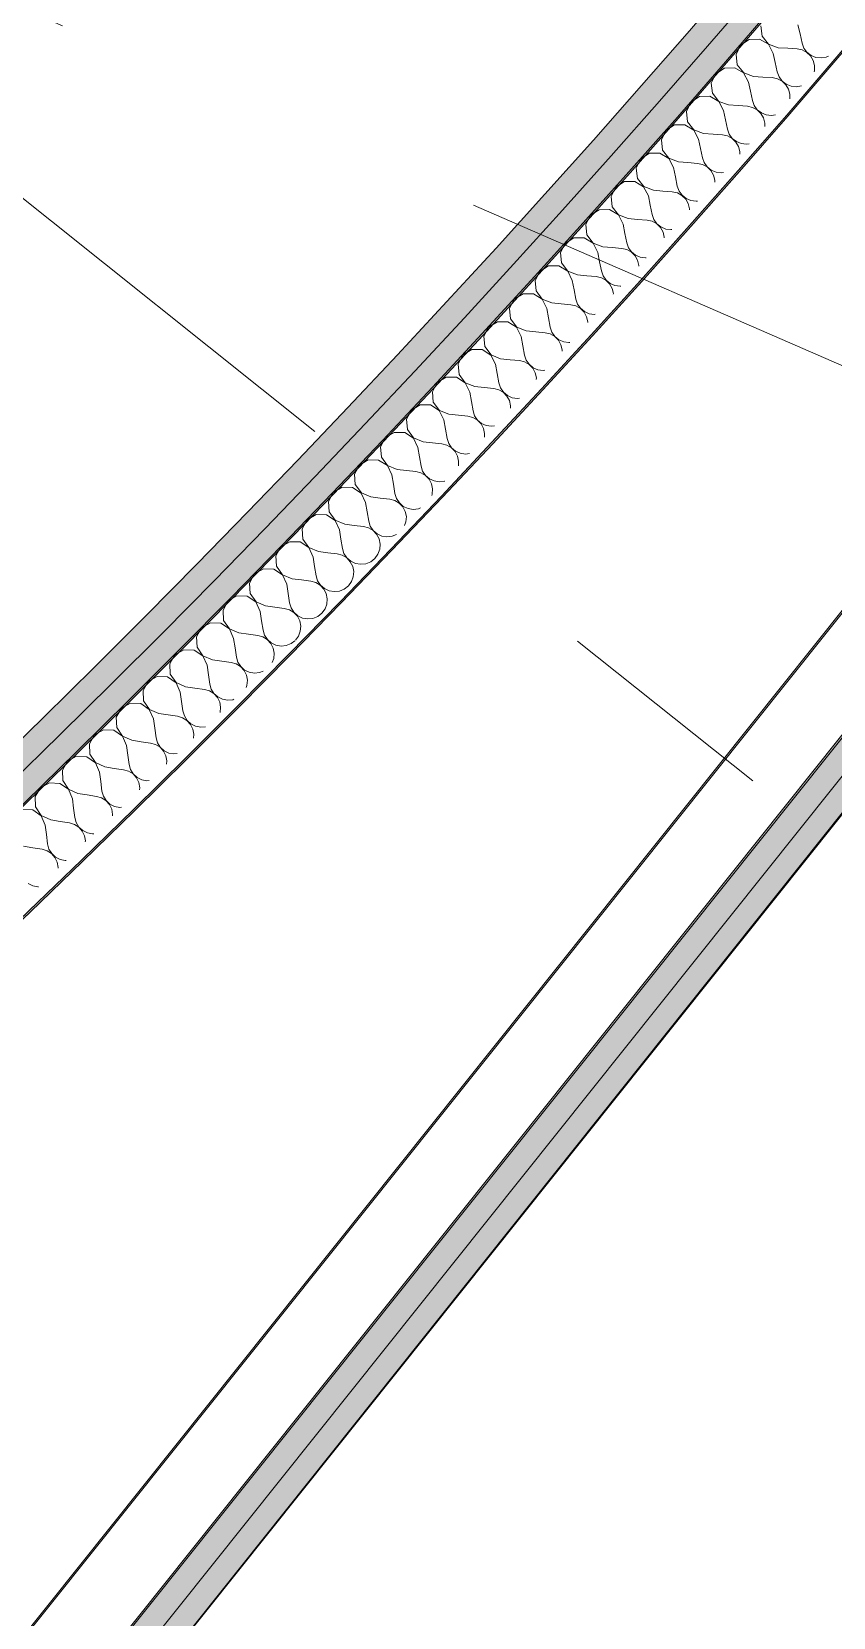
# Model space of a CAD drawing. Header units: millimetres. Extents: x -50172 to 90294, y -80883 to 25069.
# Drawn here: x -21706 to -21202, y -49267 to -48268 of the extents above; entities that cross this region are included whole.
import ezdxf
from ezdxf.enums import TextEntityAlignment as Align

# ---------------------------------------------------------------- set-up
doc = ezdxf.new("R2010")
doc.units = ezdxf.units.MM
doc.header["$MEASUREMENT"] = 0
doc.linetypes.add('Dashed', pattern=[564.444447, 282.222223, -282.222223])
doc.linetypes.add('Double Dashed', pattern=[1093.611073, 529.166651, -211.666656, 141.111112, -211.666656])
for name, color, linetype in [('A-25-M_Wall_Int', 7, 'Continuous'), ('A-95-MC_Marker_Section_P2.Marker', 7, 'Continuous'), ('New_A-15-MG_Structural_Grid_Phase_2', 7, 'Continuous'), ('New_A-25-M_Wall_Int', 7, 'Continuous'), ('New_A-35-M_FFE-Zone', 7, 'Continuous')]:
    doc.layers.add(name, color=color, linetype=linetype)
for name, color, linetype, lineweight in [('A-25-M_Wall_Int_Pen_No__1', 7, 'Continuous', 13), ('A-95-MC_Marker_Section_P2.Marker_Pen_No__1', 7, 'Continuous', 13), ('New_A-25-M_Wall_Int_Pen_No__1', 7, 'Continuous', 13), ('New_A-25-M_Wall_Int_Pen_No__150', 7, 'Continuous', 0), ('New_ArchiCAD Zone Stamps_Pen_No__9', 7, 'Continuous', 13)]:
    doc.layers.add(name, color=color, linetype=linetype, lineweight=lineweight)
for name, color, linetype, lineweight, true_color in [('A-25-M_Wall_Int_Pen_No__107', 7, 'Continuous', 15, 0xa6a6a6), ('A-25-M_Wall_Int_Pen_No__81', 7, 'Continuous', 20, 0x6a6a6a), ('New_A-15-MG_Structural_Grid_Phase_2_Pen_No__222', 7, 'Continuous', 13, 0x65af33), ('New_A-25-M_Wall_Int_Pen_No__107', 7, 'Continuous', 15, 0xa6a6a6), ('New_A-25-M_Wall_Int_Pen_No__81', 7, 'Continuous', 20, 0x6a6a6a), ('New_A-35-M_FFE-Zone_Pen_No__74', 7, 'Continuous', 20, 0x606060)]:
    doc.layers.add(name, color=color, linetype=linetype, lineweight=lineweight, true_color=true_color)
doc.styles.add('GENERATED_STYLE_1', font='')
doc.styles.add('GENERATED_STYLE_3', font='')
doc.styles.add('GENERATED_STYLE_4', font='')
doc.styles.get('GENERATED_STYLE_1').set_extended_font_data('Arial', bold=True)
doc.styles.get('GENERATED_STYLE_3').set_extended_font_data('Arial')
doc.styles.get('GENERATED_STYLE_4').set_extended_font_data('Swis721 BT')

# ---------------------------------------------------------------- blocks, each defined once
blk = doc.blocks.new('Lecture 1 First_INB 114R_2_1', base_point=(-22395.77, -55564.06))
at = {"layer": 'New_A-35-M_FFE-Zone_Pen_No__74', "linetype": 'Continuous'}
blk.add_line((-19692.85, -46873.91), (-22189.3, -50005.7), dxfattribs=at)
at = {"layer": 'New_ArchiCAD Zone Stamps_Pen_No__9'}
for tag, height, style, p in [('ROOM_NAME', 250, 'GENERATED_STYLE_1', (-23019.34, -54095.69)), ('zoneNameLine2', 250, 'GENERATED_STYLE_1', (-23207.77, -54527.82)), ('ROOM_NUMBER', 200, 'GENERATED_STYLE_3', (-23396.2, -54948.53)), ('measuredAreaCode', 200, 'GENERATED_STYLE_3', (-23553.22, -55308.64)), ('DUMMY_649', 200, 'GENERATED_STYLE_3', (-23245.82, -55442.68)), ('DUMMY_650', 200, 'GENERATED_STYLE_3', (-22616.65, -55717.03)), ('DUMMY_651', 133.33, 'GENERATED_STYLE_3', (-22337.36, -55823.58))]:
    blk.add_attdef(tag, text='', height=height, rotation=336.44041, dxfattribs=dict(at, style=style)).set_placement(p, align=Align.TOP_LEFT)
blk = doc.blocks.new('*X403')
at = {"layer": 'New_A-25-M_Wall_Int_Pen_No__150', "linetype": 'Continuous'}
for p, q in [((-21247.49, -48264.55), (-21246.72, -48271.01)), ((-21224.1, -48263.81), (-21222.82, -48269.63)), ((-21254.86, -48273.1), (-21260.3, -48276.67)), ((-21248.36, -48272.91), (-21254.86, -48273.1)), ((-21242.73, -48276.17), (-21248.36, -48272.91)), ((-21246.72, -48271.01), (-21242.66, -48276.1)), ((-21239.65, -48281.9), (-21242.73, -48276.17)), ((-21242.66, -48276.1), (-21236.54, -48278.29)), ((-21222.82, -48269.63), (-21221.53, -48275.45)), ((-21221.53, -48275.45), (-21220.39, -48278.53)), ((-21260.3, -48276.67), (-21263.05, -48282.57)), ((-21263.05, -48282.57), (-21262.29, -48289.03)), ((-21239.65, -48281.9), (-21238.38, -48287.72)), ((-21236.54, -48278.29), (-21230.59, -48278.68)), ((-21230.59, -48278.68), (-21224.65, -48279.07)), ((-21221.43, -48279.73), (-21224.65, -48279.07)), ((-21218.51, -48281.25), (-21221.43, -48279.73)), ((-21220.39, -48278.53), (-21218.45, -48281.18)), ((-21216.13, -48283.51), (-21218.51, -48281.25)), ((-21218.45, -48281.18), (-21215.86, -48283.2)), ((-21214.46, -48286.34), (-21216.13, -48283.51)), ((-21215.86, -48283.2), (-21212.81, -48284.42)), ((-21213.62, -48289.52), (-21214.46, -48286.34)), ((-21212.81, -48284.42), (-21209.54, -48284.77)), ((-21209.54, -48284.77), (-21206.29, -48284.2)), ((-21206.29, -48284.2), (-21204.91, -48283.54)), ((-21275.89, -48294.65), (-21278.66, -48300.54)), ((-21270.44, -48291.1), (-21275.89, -48294.65)), ((-21263.94, -48290.93), (-21270.44, -48291.1)), ((-21258.32, -48294.2), (-21263.94, -48290.93)), ((-21262.29, -48289.03), (-21258.25, -48294.13)), ((-21255.26, -48299.95), (-21258.32, -48294.2)), ((-21258.25, -48294.13), (-21252.13, -48296.34)), ((-21252.13, -48296.34), (-21246.19, -48296.76)), ((-21238.38, -48287.72), (-21237.12, -48293.55)), ((-21237.12, -48293.55), (-21235.99, -48296.63)), ((-21213.9, -48293.49), (-21213.69, -48292.82)), ((-21213.69, -48292.82), (-21213.62, -48289.52)), ((-21278.66, -48300.54), (-21277.92, -48307)), ((-21255.26, -48299.95), (-21254.01, -48305.77)), ((-21254.01, -48305.77), (-21252.77, -48311.6)), ((-21246.19, -48296.76), (-21240.25, -48297.16)), ((-21237.03, -48297.84), (-21240.25, -48297.16)), ((-21234.12, -48299.36), (-21237.03, -48297.84)), ((-21235.99, -48296.63), (-21234.06, -48299.29)), ((-21231.74, -48301.63), (-21234.12, -48299.36)), ((-21234.06, -48299.29), (-21231.47, -48301.32)), ((-21230.08, -48304.46), (-21231.74, -48301.63)), ((-21231.47, -48301.32), (-21228.43, -48302.55)), ((-21229.25, -48307.65), (-21230.08, -48304.46)), ((-21228.43, -48302.55), (-21225.15, -48302.91)), ((-21225.15, -48302.91), (-21221.91, -48302.35)), ((-21221.91, -48302.35), (-21221.88, -48302.34)), ((-21291.54, -48312.58), (-21294.32, -48318.46)), ((-21286.08, -48309.04), (-21291.54, -48312.58)), ((-21279.57, -48308.9), (-21286.08, -48309.04)), ((-21273.96, -48312.19), (-21279.57, -48308.9)), ((-21277.92, -48307), (-21273.9, -48312.12)), ((-21270.92, -48317.94), (-21273.96, -48312.19)), ((-21273.9, -48312.12), (-21267.79, -48314.35)), ((-21267.79, -48314.35), (-21261.84, -48314.78)), ((-21261.84, -48314.78), (-21255.9, -48315.21)), ((-21252.69, -48315.89), (-21255.9, -48315.21)), ((-21252.77, -48311.6), (-21251.64, -48314.69)), ((-21249.78, -48317.43), (-21252.69, -48315.89)), ((-21251.64, -48314.69), (-21249.72, -48317.35)), ((-21229.32, -48310.59), (-21229.25, -48307.65)), ((-21294.32, -48318.46), (-21293.61, -48324.92)), ((-21293.61, -48324.92), (-21289.6, -48330.05)), ((-21270.92, -48317.94), (-21269.69, -48323.77)), ((-21269.69, -48323.77), (-21268.47, -48329.6)), ((-21247.41, -48319.7), (-21249.78, -48317.43)), ((-21249.72, -48317.35), (-21247.14, -48319.39)), ((-21245.76, -48322.54), (-21247.41, -48319.7)), ((-21247.14, -48319.39), (-21244.1, -48320.63)), ((-21244.94, -48325.73), (-21245.76, -48322.54)), ((-21245, -48327.97), (-21244.94, -48325.73)), ((-21244.1, -48320.63), (-21240.83, -48321)), ((-21240.83, -48321), (-21238.34, -48320.58)), ((-21307.24, -48330.46), (-21310.05, -48336.33)), ((-21310.05, -48336.33), (-21309.35, -48342.8)), ((-21301.77, -48326.94), (-21307.24, -48330.46)), ((-21295.27, -48326.81), (-21301.77, -48326.94)), ((-21289.67, -48330.12), (-21295.27, -48326.81)), ((-21286.65, -48335.89), (-21289.67, -48330.12)), ((-21289.6, -48330.05), (-21283.5, -48332.3)), ((-21286.65, -48335.89), (-21285.43, -48341.72)), ((-21283.5, -48332.3), (-21277.56, -48332.75)), ((-21277.56, -48332.75), (-21271.61, -48333.2)), ((-21268.4, -48333.89), (-21271.61, -48333.2)), ((-21268.47, -48329.6), (-21267.35, -48332.7)), ((-21265.5, -48335.44), (-21268.4, -48333.89)), ((-21267.35, -48332.7), (-21265.44, -48335.37)), ((-21263.14, -48337.72), (-21265.5, -48335.44)), ((-21265.44, -48335.37), (-21262.87, -48337.41)), ((-21317.52, -48344.79), (-21323, -48348.29)), ((-21311.02, -48344.68), (-21317.52, -48344.79)), ((-21305.43, -48348.01), (-21311.02, -48344.68)), ((-21309.35, -48342.8), (-21305.36, -48347.94)), ((-21285.43, -48341.72), (-21284.23, -48347.56)), ((-21261.49, -48340.56), (-21263.14, -48337.72)), ((-21262.87, -48337.41), (-21259.83, -48338.66)), ((-21260.69, -48343.75), (-21261.49, -48340.56)), ((-21260.74, -48345.4), (-21260.69, -48343.75)), ((-21259.83, -48338.66), (-21256.56, -48339.04)), ((-21256.56, -48339.04), (-21254.72, -48338.74)), ((-21323, -48348.29), (-21325.83, -48354.15)), ((-21325.83, -48354.15), (-21325.15, -48360.62)), ((-21302.42, -48353.78), (-21305.43, -48348.01)), ((-21305.36, -48347.94), (-21299.26, -48350.21)), ((-21302.42, -48353.78), (-21301.23, -48359.62)), ((-21299.26, -48350.21), (-21293.33, -48350.68)), ((-21293.33, -48350.68), (-21287.38, -48351.14)), ((-21284.17, -48351.85), (-21287.38, -48351.14)), ((-21284.23, -48347.56), (-21283.12, -48350.65)), ((-21281.28, -48353.4), (-21284.17, -48351.85)), ((-21283.12, -48350.65), (-21281.22, -48353.33)), ((-21278.92, -48355.69), (-21281.28, -48353.4)), ((-21281.22, -48353.33), (-21278.65, -48355.38)), ((-21277.29, -48358.54), (-21278.92, -48355.69)), ((-21278.65, -48355.38), (-21275.62, -48356.64)), ((-21338.82, -48366.07), (-21341.66, -48371.92)), ((-21333.33, -48362.58), (-21338.82, -48366.07)), ((-21326.82, -48362.5), (-21333.33, -48362.58)), ((-21321.24, -48365.85), (-21326.82, -48362.5)), ((-21325.15, -48360.62), (-21321.18, -48365.77)), ((-21318.26, -48371.63), (-21321.24, -48365.85)), ((-21321.18, -48365.77), (-21315.09, -48368.06)), ((-21301.23, -48359.62), (-21300.04, -48365.46)), ((-21300.04, -48365.46), (-21298.95, -48368.56)), ((-21276.49, -48361.73), (-21277.29, -48358.54)), ((-21276.53, -48362.91), (-21276.49, -48361.73)), ((-21275.62, -48356.64), (-21272.35, -48357.03)), ((-21272.35, -48357.03), (-21271.04, -48356.82)), ((-21341.66, -48371.92), (-21341.01, -48378.39)), ((-21318.26, -48371.63), (-21317.09, -48377.47)), ((-21315.09, -48368.06), (-21309.15, -48368.55)), ((-21309.15, -48368.55), (-21303.21, -48369.03)), ((-21300, -48369.75), (-21303.21, -48369.03)), ((-21297.11, -48371.31), (-21300, -48369.75)), ((-21298.95, -48368.56), (-21297.05, -48371.24)), ((-21294.77, -48373.61), (-21297.11, -48371.31)), ((-21297.05, -48371.24), (-21294.49, -48373.3)), ((-21293.14, -48376.46), (-21294.77, -48373.61)), ((-21294.49, -48373.3), (-21291.46, -48374.57)), ((-21291.46, -48374.57), (-21288.2, -48374.97)), ((-21288.2, -48374.97), (-21287.29, -48374.83)), ((-21354.7, -48383.8), (-21357.56, -48389.64)), ((-21349.19, -48380.33), (-21354.7, -48383.8)), ((-21342.69, -48380.27), (-21349.19, -48380.33)), ((-21337.12, -48383.63), (-21342.69, -48380.27)), ((-21341.01, -48378.39), (-21337.05, -48383.56)), ((-21334.15, -48389.42), (-21337.12, -48383.63)), ((-21337.05, -48383.56), (-21330.97, -48385.87)), ((-21330.97, -48385.87), (-21325.03, -48386.38)), ((-21325.03, -48386.38), (-21319.1, -48386.88)), ((-21317.09, -48377.47), (-21315.91, -48383.31)), ((-21315.91, -48383.31), (-21314.83, -48386.42)), ((-21292.35, -48379.66), (-21293.14, -48376.46)), ((-21292.38, -48380.47), (-21292.35, -48379.66)), ((-21357.56, -48389.64), (-21356.92, -48396.12)), ((-21356.92, -48396.12), (-21352.98, -48401.29)), ((-21334.15, -48389.42), (-21333, -48395.27)), ((-21333, -48395.27), (-21331.84, -48401.11)), ((-21315.89, -48387.6), (-21319.1, -48386.88)), ((-21313.01, -48389.18), (-21315.89, -48387.6)), ((-21314.83, -48386.42), (-21312.94, -48389.1)), ((-21310.66, -48391.48), (-21313.01, -48389.18)), ((-21312.94, -48389.1), (-21310.39, -48391.17)), ((-21309.04, -48394.34), (-21310.66, -48391.48)), ((-21310.39, -48391.17), (-21307.36, -48392.45)), ((-21308.27, -48397.54), (-21309.04, -48394.34)), ((-21307.36, -48392.45), (-21304.1, -48392.86)), ((-21304.1, -48392.86), (-21303.48, -48392.76)), ((-21370.63, -48401.48), (-21373.5, -48407.31)), ((-21365.11, -48398.03), (-21370.63, -48401.48)), ((-21358.61, -48397.99), (-21365.11, -48398.03)), ((-21353.05, -48401.37), (-21358.61, -48397.99)), ((-21350.1, -48407.17), (-21353.05, -48401.37)), ((-21352.98, -48401.29), (-21346.91, -48403.62)), ((-21346.91, -48403.62), (-21340.97, -48404.15)), ((-21340.97, -48404.15), (-21335.04, -48404.67)), ((-21331.83, -48405.4), (-21335.04, -48404.67)), ((-21331.84, -48401.11), (-21330.77, -48404.22)), ((-21328.95, -48406.99), (-21331.83, -48405.4)), ((-21330.77, -48404.22), (-21328.89, -48406.91)), ((-21308.29, -48398.1), (-21308.27, -48397.54)), ((-21381.09, -48415.67), (-21386.61, -48419.11)), ((-21374.58, -48415.65), (-21381.09, -48415.67)), ((-21369.03, -48419.05), (-21374.58, -48415.65)), ((-21373.5, -48407.31), (-21372.89, -48413.79)), ((-21372.89, -48413.79), (-21368.97, -48418.98)), ((-21350.1, -48407.17), (-21348.96, -48413.02)), ((-21348.96, -48413.02), (-21347.83, -48418.87)), ((-21326.62, -48409.3), (-21328.95, -48406.99)), ((-21328.89, -48406.91), (-21326.34, -48408.99)), ((-21325.01, -48412.16), (-21326.62, -48409.3)), ((-21326.34, -48408.99), (-21323.32, -48410.28)), ((-21324.25, -48415.36), (-21325.01, -48412.16)), ((-21324.26, -48415.8), (-21324.25, -48415.36)), ((-21323.32, -48410.28), (-21320.06, -48410.7)), ((-21320.06, -48410.7), (-21319.6, -48410.63)), ((-21386.61, -48419.11), (-21389.51, -48424.93)), ((-21389.51, -48424.93), (-21388.92, -48431.41)), ((-21366.11, -48424.86), (-21369.03, -48419.05)), ((-21368.97, -48418.98), (-21362.9, -48421.33)), ((-21366.11, -48424.86), (-21364.99, -48430.71)), ((-21362.9, -48421.33), (-21356.97, -48421.87)), ((-21356.97, -48421.87), (-21351.03, -48422.41)), ((-21347.83, -48423.16), (-21351.03, -48422.41)), ((-21347.83, -48418.87), (-21346.77, -48421.98)), ((-21344.96, -48424.75), (-21347.83, -48423.16)), ((-21346.77, -48421.98), (-21344.89, -48424.68)), ((-21342.63, -48427.07), (-21344.96, -48424.75)), ((-21344.89, -48424.68), (-21342.35, -48426.76)), ((-21397.12, -48433.27), (-21402.65, -48436.69)), ((-21390.61, -48433.27), (-21397.12, -48433.27)), ((-21385.08, -48436.68), (-21390.61, -48433.27)), ((-21388.92, -48431.41), (-21385.01, -48436.61)), ((-21364.99, -48430.71), (-21363.87, -48436.57)), ((-21341.03, -48429.94), (-21342.63, -48427.07)), ((-21342.35, -48426.76), (-21339.34, -48428.06)), ((-21340.28, -48433.14), (-21341.03, -48429.94)), ((-21340.3, -48433.57), (-21340.28, -48433.14)), ((-21339.34, -48428.06), (-21336.07, -48428.49)), ((-21336.07, -48428.49), (-21335.66, -48428.43)), ((-21402.65, -48436.69), (-21405.57, -48442.5)), ((-21405.57, -48442.5), (-21405, -48448.98)), ((-21382.17, -48442.51), (-21385.08, -48436.68)), ((-21385.01, -48436.61), (-21378.95, -48438.98)), ((-21382.17, -48442.51), (-21381.07, -48448.36)), ((-21378.95, -48438.98), (-21373.02, -48439.54)), ((-21373.02, -48439.54), (-21367.09, -48440.1)), ((-21363.89, -48440.86), (-21367.09, -48440.1)), ((-21361.02, -48442.46), (-21363.89, -48440.86)), ((-21363.87, -48436.57), (-21362.82, -48439.68)), ((-21362.82, -48439.68), (-21360.95, -48442.39)), ((-21358.7, -48444.78), (-21361.02, -48442.46)), ((-21360.95, -48442.39), (-21358.42, -48444.48)), ((-21357.11, -48447.66), (-21358.7, -48444.78)), ((-21358.42, -48444.48), (-21355.41, -48445.79)), ((-21355.41, -48445.79), (-21352.15, -48446.23)), ((-21352.15, -48446.23), (-21351.65, -48446.16)), ((-21418.75, -48454.21), (-21421.69, -48460.02)), ((-21413.21, -48450.81), (-21418.75, -48454.21)), ((-21406.7, -48450.83), (-21413.21, -48450.81)), ((-21401.17, -48454.27), (-21406.7, -48450.83)), ((-21405, -48448.98), (-21401.11, -48454.2)), ((-21398.28, -48460.1), (-21401.17, -48454.27)), ((-21401.11, -48454.2), (-21395.06, -48456.58)), ((-21381.07, -48448.36), (-21379.97, -48454.22)), ((-21379.97, -48454.22), (-21378.93, -48457.33)), ((-21356.36, -48450.86), (-21357.11, -48447.66)), ((-21356.39, -48451.4), (-21356.36, -48450.86)), ((-21421.69, -48460.02), (-21421.14, -48466.5)), ((-21398.28, -48460.1), (-21397.2, -48465.96)), ((-21397.2, -48465.96), (-21396.12, -48471.82)), ((-21395.06, -48456.58), (-21389.13, -48457.16)), ((-21389.13, -48457.16), (-21383.2, -48457.74)), ((-21380, -48458.51), (-21383.2, -48457.74)), ((-21377.13, -48460.12), (-21380, -48458.51)), ((-21378.93, -48457.33), (-21377.07, -48460.05)), ((-21374.82, -48462.45), (-21377.13, -48460.12)), ((-21377.07, -48460.05), (-21374.54, -48462.14)), ((-21373.24, -48465.33), (-21374.82, -48462.45)), ((-21374.54, -48462.14), (-21371.53, -48463.47)), ((-21372.51, -48468.54), (-21373.24, -48465.33)), ((-21371.53, -48463.47), (-21368.27, -48463.91)), ((-21368.27, -48463.91), (-21367.59, -48463.82)), ((-21434.91, -48471.69), (-21437.86, -48477.48)), ((-21429.35, -48468.31), (-21434.91, -48471.69)), ((-21422.84, -48468.35), (-21429.35, -48468.31)), ((-21417.33, -48471.8), (-21422.84, -48468.35)), ((-21421.14, -48466.5), (-21417.26, -48471.73)), ((-21414.46, -48477.64), (-21417.33, -48471.8)), ((-21417.26, -48471.73), (-21411.22, -48474.13)), ((-21411.22, -48474.13), (-21405.29, -48474.73)), ((-21405.29, -48474.73), (-21399.36, -48475.33)), ((-21396.17, -48476.1), (-21399.36, -48475.33)), ((-21393.31, -48477.72), (-21396.17, -48476.1)), ((-21396.12, -48471.82), (-21395.09, -48474.94)), ((-21395.09, -48474.94), (-21393.24, -48477.65)), ((-21372.55, -48469.31), (-21372.51, -48468.54)), ((-21445.55, -48485.75), (-21451.12, -48489.11)), ((-21439.04, -48485.81), (-21445.55, -48485.75)), ((-21433.54, -48489.28), (-21439.04, -48485.81)), ((-21437.86, -48477.48), (-21437.33, -48483.97)), ((-21437.33, -48483.97), (-21433.47, -48489.21)), ((-21414.46, -48477.64), (-21413.39, -48483.5)), ((-21413.39, -48483.5), (-21412.33, -48489.36)), ((-21391, -48480.06), (-21393.31, -48477.72)), ((-21393.24, -48477.65), (-21390.72, -48479.76)), ((-21389.43, -48482.95), (-21391, -48480.06)), ((-21390.72, -48479.76), (-21387.72, -48481.09)), ((-21388.71, -48486.16), (-21389.43, -48482.95)), ((-21388.77, -48487.29), (-21388.71, -48486.16)), ((-21387.72, -48481.09), (-21384.46, -48481.55)), ((-21384.46, -48481.55), (-21383.47, -48481.41)), ((-21451.12, -48489.11), (-21454.09, -48494.9)), ((-21454.09, -48494.9), (-21453.58, -48501.38)), ((-21430.68, -48495.13), (-21433.54, -48489.28)), ((-21433.47, -48489.21), (-21427.43, -48491.63)), ((-21430.68, -48495.13), (-21429.64, -48500.99)), ((-21427.43, -48491.63), (-21421.51, -48492.25)), ((-21421.51, -48492.25), (-21415.58, -48492.87)), ((-21412.39, -48493.65), (-21415.58, -48492.87)), ((-21409.54, -48495.28), (-21412.39, -48493.65)), ((-21412.33, -48489.36), (-21411.31, -48492.49)), ((-21411.31, -48492.49), (-21409.47, -48495.21)), ((-21407.24, -48497.63), (-21409.54, -48495.28)), ((-21409.47, -48495.21), (-21406.96, -48497.32)), ((-21461.8, -48503.14), (-21467.38, -48506.48)), ((-21455.3, -48503.22), (-21461.8, -48503.14)), ((-21449.8, -48506.71), (-21455.3, -48503.22)), ((-21453.58, -48501.38), (-21449.74, -48506.64)), ((-21429.64, -48500.99), (-21428.6, -48506.86)), ((-21405.67, -48500.52), (-21407.24, -48497.63)), ((-21406.96, -48497.32), (-21403.96, -48498.67)), ((-21404.96, -48503.73), (-21405.67, -48500.52)), ((-21405.06, -48505.34), (-21404.96, -48503.73)), ((-21403.96, -48498.67), (-21400.7, -48499.13)), ((-21400.7, -48499.13), (-21399.29, -48498.94)), ((-21467.38, -48506.48), (-21470.37, -48512.26)), ((-21470.37, -48512.26), (-21469.88, -48518.75)), ((-21446.97, -48512.56), (-21449.8, -48506.71)), ((-21449.74, -48506.64), (-21443.71, -48509.08)), ((-21446.97, -48512.56), (-21445.94, -48518.43)), ((-21443.71, -48509.08), (-21437.78, -48509.72)), ((-21437.78, -48509.72), (-21431.86, -48510.35)), ((-21428.67, -48511.15), (-21431.86, -48510.35)), ((-21425.82, -48512.78), (-21428.67, -48511.15)), ((-21428.6, -48506.86), (-21427.58, -48509.99)), ((-21427.58, -48509.99), (-21425.75, -48512.71)), ((-21423.53, -48515.14), (-21425.82, -48512.78)), ((-21425.75, -48512.71), (-21423.25, -48514.84)), ((-21421.97, -48518.03), (-21423.53, -48515.14)), ((-21423.25, -48514.84), (-21420.25, -48516.19)), ((-21483.7, -48523.81), (-21486.71, -48529.57)), ((-21478.11, -48520.48), (-21483.7, -48523.81)), ((-21471.6, -48520.58), (-21478.11, -48520.48)), ((-21466.12, -48524.08), (-21471.6, -48520.58)), ((-21469.88, -48518.75), (-21466.06, -48524.01)), ((-21463.31, -48529.95), (-21466.12, -48524.08)), ((-21466.06, -48524.01), (-21460.03, -48526.48)), ((-21445.94, -48518.43), (-21444.92, -48524.3)), ((-21444.92, -48524.3), (-21443.91, -48527.43)), ((-21421.27, -48521.25), (-21421.97, -48518.03)), ((-21421.41, -48523.46), (-21421.27, -48521.25)), ((-21420.25, -48516.19), (-21417, -48516.67)), ((-21417, -48516.67), (-21415.05, -48516.41)), ((-21486.71, -48529.57), (-21486.24, -48536.06)), ((-21486.24, -48536.06), (-21482.43, -48541.34)), ((-21463.31, -48529.95), (-21462.3, -48535.82)), ((-21462.3, -48535.82), (-21461.29, -48541.69)), ((-21460.03, -48526.48), (-21454.11, -48527.13)), ((-21454.11, -48527.13), (-21448.19, -48527.79)), ((-21445, -48528.59), (-21448.19, -48527.79)), ((-21442.16, -48530.24), (-21445, -48528.59)), ((-21443.91, -48527.43), (-21442.09, -48530.17)), ((-21439.88, -48532.6), (-21442.16, -48530.24)), ((-21442.09, -48530.17), (-21439.59, -48532.3)), ((-21438.33, -48535.5), (-21439.88, -48532.6)), ((-21439.59, -48532.3), (-21436.6, -48533.66)), ((-21437.64, -48538.72), (-21438.33, -48535.5)), ((-21436.6, -48533.66), (-21433.35, -48534.15)), ((-21433.35, -48534.15), (-21430.75, -48533.81)), ((-21500.07, -48541.07), (-21503.1, -48546.83)), ((-21494.47, -48537.76), (-21500.07, -48541.07)), ((-21487.97, -48537.89), (-21494.47, -48537.76)), ((-21482.5, -48541.41), (-21487.97, -48537.89)), ((-21479.7, -48547.28), (-21482.5, -48541.41)), ((-21482.43, -48541.34), (-21476.42, -48543.82)), ((-21476.42, -48543.82), (-21470.5, -48544.5)), ((-21470.5, -48544.5), (-21464.58, -48545.17)), ((-21461.39, -48545.98), (-21464.58, -48545.17)), ((-21458.55, -48547.64), (-21461.39, -48545.98)), ((-21461.29, -48541.69), (-21460.3, -48544.83)), ((-21460.3, -48544.83), (-21458.49, -48547.57)), ((-21437.83, -48541.66), (-21437.64, -48538.72)), ((-21510.89, -48555), (-21516.5, -48558.29)), ((-21504.39, -48555.14), (-21510.89, -48555)), ((-21498.93, -48558.68), (-21504.39, -48555.14)), ((-21503.1, -48546.83), (-21502.65, -48553.32)), ((-21502.65, -48553.32), (-21498.86, -48558.61)), ((-21479.7, -48547.28), (-21478.71, -48553.16)), ((-21478.71, -48553.16), (-21477.73, -48559.03)), ((-21456.28, -48550.01), (-21458.55, -48547.64)), ((-21458.49, -48547.57), (-21455.99, -48549.71)), ((-21454.74, -48552.91), (-21456.28, -48550.01)), ((-21455.99, -48549.71), (-21453.01, -48551.08)), ((-21454.06, -48556.13), (-21454.74, -48552.91)), ((-21453.01, -48551.08), (-21449.75, -48551.58)), ((-21449.75, -48551.58), (-21446.49, -48551.17)), ((-21446.49, -48551.17), (-21446.37, -48551.12)), ((-21516.5, -48558.29), (-21519.55, -48564.04)), ((-21519.55, -48564.04), (-21519.12, -48570.53)), ((-21496.15, -48564.56), (-21498.93, -48558.68)), ((-21498.86, -48558.61), (-21492.85, -48561.11)), ((-21496.15, -48564.56), (-21495.18, -48570.44)), ((-21492.85, -48561.11), (-21486.94, -48561.81)), ((-21486.94, -48561.81), (-21481.02, -48562.5)), ((-21477.84, -48563.32), (-21481.02, -48562.5)), ((-21475, -48564.99), (-21477.84, -48563.32)), ((-21477.73, -48559.03), (-21476.74, -48562.17)), ((-21476.74, -48562.17), (-21474.94, -48564.92)), ((-21472.74, -48567.36), (-21475, -48564.99)), ((-21474.94, -48564.92), (-21472.45, -48567.06)), ((-21454.57, -48560.2), (-21454.29, -48559.42)), ((-21454.29, -48559.42), (-21454.06, -48556.13)), ((-21532.99, -48575.46), (-21536.05, -48581.19)), ((-21527.37, -48572.18), (-21532.99, -48575.46)), ((-21520.86, -48572.35), (-21527.37, -48572.18)), ((-21515.41, -48575.9), (-21520.86, -48572.35)), ((-21519.12, -48570.53), (-21515.35, -48575.83)), ((-21512.65, -48581.79), (-21515.41, -48575.9)), ((-21515.35, -48575.83), (-21509.35, -48578.35)), ((-21495.18, -48570.44), (-21494.21, -48576.32)), ((-21471.21, -48570.27), (-21472.74, -48567.36)), ((-21472.45, -48567.06), (-21469.47, -48568.44)), ((-21470.54, -48573.49), (-21471.21, -48570.27)), ((-21470.77, -48576.78), (-21470.54, -48573.49)), ((-21469.47, -48568.44), (-21466.22, -48568.95)), ((-21466.22, -48568.95), (-21462.95, -48568.55)), ((-21462.95, -48568.55), (-21461.58, -48567.98)), ((-21536.05, -48581.19), (-21535.64, -48587.69)), ((-21512.65, -48581.79), (-21511.7, -48587.68)), ((-21509.35, -48578.35), (-21503.43, -48579.07)), ((-21503.43, -48579.07), (-21497.51, -48579.77)), ((-21494.34, -48580.61), (-21497.51, -48579.77)), ((-21491.51, -48582.28), (-21494.34, -48580.61)), ((-21494.21, -48576.32), (-21493.24, -48579.46)), ((-21493.24, -48579.46), (-21491.44, -48582.21)), ((-21489.25, -48584.67), (-21491.51, -48582.28)), ((-21491.44, -48582.21), (-21488.96, -48584.37)), ((-21487.73, -48587.58), (-21489.25, -48584.67)), ((-21488.96, -48584.37), (-21485.98, -48585.76)), ((-21485.98, -48585.76), (-21482.73, -48586.28)), ((-21482.73, -48586.28), (-21479.46, -48585.89)), ((-21479.46, -48585.89), (-21476.71, -48584.74)), ((-21471.61, -48579.09), (-21470.77, -48576.78)), ((-21549.52, -48592.57), (-21552.6, -48598.3)), ((-21543.89, -48589.31), (-21549.52, -48592.57)), ((-21537.39, -48589.5), (-21543.89, -48589.31)), ((-21531.95, -48593.07), (-21537.39, -48589.5)), ((-21535.64, -48587.69), (-21531.88, -48593)), ((-21529.21, -48598.97), (-21531.95, -48593.07)), ((-21531.88, -48593), (-21525.89, -48595.54)), ((-21525.89, -48595.54), (-21519.98, -48596.27)), ((-21511.7, -48587.68), (-21510.75, -48593.56)), ((-21510.75, -48593.56), (-21509.79, -48596.7)), ((-21488.45, -48597.19), (-21487.32, -48594.09)), ((-21487.07, -48590.8), (-21487.73, -48587.58)), ((-21487.32, -48594.09), (-21487.07, -48590.8)), ((-21552.6, -48598.3), (-21552.22, -48604.79)), ((-21552.22, -48604.79), (-21548.48, -48610.12)), ((-21529.21, -48598.97), (-21528.28, -48604.86)), ((-21528.28, -48604.86), (-21527.35, -48610.74)), ((-21519.98, -48596.27), (-21514.07, -48597)), ((-21510.89, -48597.85), (-21514.07, -48597)), ((-21508.07, -48599.53), (-21510.89, -48597.85)), ((-21509.79, -48596.7), (-21508, -48599.46)), ((-21505.82, -48601.92), (-21508.07, -48599.53)), ((-21508, -48599.46), (-21505.53, -48601.62)), ((-21504.31, -48604.84), (-21505.82, -48601.92)), ((-21505.53, -48601.62), (-21502.55, -48603.02)), ((-21503.66, -48608.06), (-21504.31, -48604.84)), ((-21502.55, -48603.02), (-21499.31, -48603.55)), ((-21499.31, -48603.55), (-21496.03, -48603.17)), ((-21496.03, -48603.17), (-21492.98, -48601.91)), ((-21492.98, -48601.91), (-21490.39, -48599.86)), ((-21490.39, -48599.86), (-21488.45, -48597.19)), ((-21566.12, -48609.63), (-21569.21, -48615.35)), ((-21569.21, -48615.35), (-21568.85, -48621.84)), ((-21560.47, -48606.39), (-21566.12, -48609.63)), ((-21553.97, -48606.59), (-21560.47, -48606.39)), ((-21548.55, -48610.19), (-21553.97, -48606.59)), ((-21545.82, -48616.1), (-21548.55, -48610.19)), ((-21548.48, -48610.12), (-21542.49, -48612.67)), ((-21542.49, -48612.67), (-21536.58, -48613.43)), ((-21536.58, -48613.43), (-21530.67, -48614.17)), ((-21527.5, -48615.03), (-21530.67, -48614.17)), ((-21524.68, -48616.72), (-21527.5, -48615.03)), ((-21527.35, -48610.74), (-21526.39, -48613.89)), ((-21526.39, -48613.89), (-21524.62, -48616.65)), ((-21507.01, -48617.11), (-21505.06, -48614.44)), ((-21505.06, -48614.44), (-21503.91, -48611.35)), ((-21503.91, -48611.35), (-21503.66, -48608.06)), ((-21577.11, -48623.41), (-21582.76, -48626.64)), ((-21570.61, -48623.64), (-21577.11, -48623.41)), ((-21565.19, -48627.25), (-21570.61, -48623.64)), ((-21568.85, -48621.84), (-21565.13, -48627.18)), ((-21545.82, -48616.1), (-21544.91, -48621.98)), ((-21544.91, -48621.98), (-21544, -48627.87)), ((-21522.44, -48619.12), (-21524.68, -48616.72)), ((-21524.62, -48616.65), (-21522.15, -48618.82)), ((-21520.94, -48622.04), (-21522.44, -48619.12)), ((-21522.15, -48618.82), (-21519.18, -48620.23)), ((-21520.3, -48625.27), (-21520.94, -48622.04)), ((-21520.56, -48628.55), (-21520.3, -48625.27)), ((-21519.18, -48620.23), (-21515.93, -48620.77)), ((-21515.93, -48620.77), (-21512.66, -48620.4)), ((-21512.66, -48620.4), (-21509.61, -48619.15)), ((-21509.61, -48619.15), (-21507.01, -48617.11)), ((-21582.76, -48626.64), (-21585.88, -48632.34)), ((-21585.88, -48632.34), (-21585.53, -48638.84)), ((-21562.49, -48633.17), (-21565.19, -48627.25)), ((-21565.13, -48627.18), (-21559.15, -48629.76)), ((-21562.49, -48633.17), (-21561.59, -48639.06)), ((-21559.15, -48629.76), (-21553.24, -48630.53)), ((-21553.24, -48630.53), (-21547.33, -48631.29)), ((-21544.16, -48632.16), (-21547.33, -48631.29)), ((-21541.35, -48633.86), (-21544.16, -48632.16)), ((-21544, -48627.87), (-21543.05, -48631.02)), ((-21543.05, -48631.02), (-21541.28, -48633.79)), ((-21539.11, -48636.26), (-21541.35, -48633.86)), ((-21541.28, -48633.79), (-21538.82, -48635.97)), ((-21538.82, -48635.97), (-21535.86, -48637.38)), ((-21526.28, -48636.33), (-21523.68, -48634.31)), ((-21523.68, -48634.31), (-21521.72, -48631.64)), ((-21521.72, -48631.64), (-21520.56, -48628.55)), ((-21599.46, -48643.59), (-21602.6, -48649.29)), ((-21593.8, -48640.39), (-21599.46, -48643.59)), ((-21587.3, -48640.63), (-21593.8, -48640.39)), ((-21581.9, -48644.26), (-21587.3, -48640.63)), ((-21585.53, -48638.84), (-21581.83, -48644.19)), ((-21579.21, -48650.19), (-21581.9, -48644.26)), ((-21581.83, -48644.19), (-21575.86, -48646.79)), ((-21561.59, -48639.06), (-21560.7, -48644.95)), ((-21560.7, -48644.95), (-21559.77, -48648.1)), ((-21537.62, -48639.19), (-21539.11, -48636.26)), ((-21538.44, -48648.79), (-21537.27, -48645.7)), ((-21536.99, -48642.42), (-21537.62, -48639.19)), ((-21537.27, -48645.7), (-21536.99, -48642.42)), ((-21535.86, -48637.38), (-21532.62, -48637.93)), ((-21532.62, -48637.93), (-21529.34, -48637.58)), ((-21529.34, -48637.58), (-21526.28, -48636.33)), ((-21602.6, -48649.29), (-21602.27, -48655.79)), ((-21602.27, -48655.79), (-21598.58, -48661.15)), ((-21579.21, -48650.19), (-21578.33, -48656.08)), ((-21575.86, -48646.79), (-21569.96, -48647.57)), ((-21569.96, -48647.57), (-21564.05, -48648.36)), ((-21560.88, -48649.23), (-21564.05, -48648.36)), ((-21558.07, -48650.94), (-21560.88, -48649.23)), ((-21559.77, -48648.1), (-21558.01, -48650.87)), ((-21555.85, -48653.36), (-21558.07, -48650.94)), ((-21558.01, -48650.87), (-21555.55, -48653.06)), ((-21554.36, -48656.29), (-21555.85, -48653.36)), ((-21555.55, -48653.06), (-21552.59, -48654.49)), ((-21552.59, -48654.49), (-21549.35, -48655.05)), ((-21549.35, -48655.05), (-21546.08, -48654.7)), ((-21546.08, -48654.7), (-21543.01, -48653.47)), ((-21543.01, -48653.47), (-21540.67, -48651.66)), ((-21540.27, -48651.27), (-21538.44, -48648.79)), ((-21616.21, -48660.49), (-21619.37, -48666.18)), ((-21610.54, -48657.31), (-21616.21, -48660.49)), ((-21604.04, -48657.57), (-21610.54, -48657.31)), ((-21598.65, -48661.22), (-21604.04, -48657.57)), ((-21595.98, -48667.15), (-21598.65, -48661.22)), ((-21598.58, -48661.15), (-21592.62, -48663.76)), ((-21592.62, -48663.76), (-21586.72, -48664.57)), ((-21586.72, -48664.57), (-21580.82, -48665.37)), ((-21577.65, -48666.26), (-21580.82, -48665.37)), ((-21578.33, -48656.08), (-21577.46, -48661.97)), ((-21577.46, -48661.97), (-21576.53, -48665.13)), ((-21576.53, -48665.13), (-21574.78, -48667.91)), ((-21555.05, -48665.47), (-21554.03, -48662.8)), ((-21553.74, -48659.52), (-21554.36, -48656.29)), ((-21554.03, -48662.8), (-21553.74, -48659.52)), ((-21627.34, -48674.17), (-21633.02, -48677.34)), ((-21620.84, -48674.46), (-21627.34, -48674.17)), ((-21615.46, -48678.12), (-21620.84, -48674.46)), ((-21619.37, -48666.18), (-21619.06, -48672.68)), ((-21619.06, -48672.68), (-21615.39, -48678.05)), ((-21595.98, -48667.15), (-21595.13, -48673.05)), ((-21595.13, -48673.05), (-21594.27, -48678.94)), ((-21574.85, -48667.98), (-21577.65, -48666.26)), ((-21572.63, -48670.4), (-21574.85, -48667.98)), ((-21574.78, -48667.91), (-21572.34, -48670.1)), ((-21571.16, -48673.33), (-21572.63, -48670.4)), ((-21572.34, -48670.1), (-21569.38, -48671.54)), ((-21570.55, -48676.57), (-21571.16, -48673.33)), ((-21569.38, -48671.54), (-21566.14, -48672.11)), ((-21566.14, -48672.11), (-21562.86, -48671.77)), ((-21562.86, -48671.77), (-21560.72, -48670.91)), ((-21633.02, -48677.34), (-21636.19, -48683.02)), ((-21636.19, -48683.02), (-21635.91, -48689.52)), ((-21612.81, -48684.06), (-21615.46, -48678.12)), ((-21615.39, -48678.05), (-21609.44, -48680.68)), ((-21612.81, -48684.06), (-21611.97, -48689.96)), ((-21609.44, -48680.68), (-21603.54, -48681.51)), ((-21603.54, -48681.51), (-21597.64, -48682.33)), ((-21594.48, -48683.23), (-21597.64, -48682.33)), ((-21591.68, -48684.95), (-21594.48, -48683.23)), ((-21594.27, -48678.94), (-21593.36, -48682.1)), ((-21593.36, -48682.1), (-21591.61, -48684.89)), ((-21589.47, -48687.38), (-21591.68, -48684.95)), ((-21591.61, -48684.89), (-21589.18, -48687.09)), ((-21571.33, -48681.11), (-21570.85, -48679.85)), ((-21570.85, -48679.85), (-21570.55, -48676.57)), ((-21649.88, -48694.13), (-21653.07, -48699.8)), ((-21644.19, -48690.98), (-21649.88, -48694.13)), ((-21637.69, -48691.29), (-21644.19, -48690.98)), ((-21632.32, -48694.97), (-21637.69, -48691.29)), ((-21635.91, -48689.52), (-21632.26, -48694.9)), ((-21629.69, -48700.92), (-21632.32, -48694.97)), ((-21632.26, -48694.9), (-21626.31, -48697.55)), ((-21611.97, -48689.96), (-21611.14, -48695.86)), ((-21611.14, -48695.86), (-21610.23, -48699.02)), ((-21588.01, -48690.32), (-21589.47, -48687.38)), ((-21589.18, -48687.09), (-21586.22, -48688.53)), ((-21587.41, -48693.56), (-21588.01, -48690.32)), ((-21587.71, -48696.84), (-21587.41, -48693.56)), ((-21586.22, -48688.53), (-21582.99, -48689.11)), ((-21582.99, -48689.11), (-21579.71, -48688.79)), ((-21579.71, -48688.79), (-21579.05, -48688.53)), ((-21653.07, -48699.8), (-21652.81, -48706.3)), ((-21629.69, -48700.92), (-21628.87, -48706.82)), ((-21626.31, -48697.55), (-21620.42, -48698.4)), ((-21620.42, -48698.4), (-21614.52, -48699.24)), ((-21611.36, -48700.14), (-21614.52, -48699.24)), ((-21608.57, -48701.88), (-21611.36, -48700.14)), ((-21610.23, -48699.02), (-21608.5, -48701.81)), ((-21606.36, -48704.31), (-21608.57, -48701.88)), ((-21608.5, -48701.81), (-21606.07, -48704.02)), ((-21604.91, -48707.26), (-21606.36, -48704.31)), ((-21606.07, -48704.02), (-21603.12, -48705.48)), ((-21603.12, -48705.48), (-21599.88, -48706.07)), ((-21599.88, -48706.07), (-21597.02, -48705.79)), ((-21587.72, -48696.86), (-21587.71, -48696.84)), ((-21666.8, -48710.87), (-21670, -48716.53)), ((-21661.1, -48707.74), (-21666.8, -48710.87)), ((-21654.6, -48708.07), (-21661.1, -48707.74)), ((-21649.24, -48711.77), (-21654.6, -48708.07)), ((-21652.81, -48706.3), (-21649.17, -48711.7)), ((-21646.63, -48717.73), (-21649.24, -48711.77)), ((-21649.17, -48711.7), (-21643.24, -48714.37)), ((-21643.24, -48714.37), (-21637.34, -48715.23)), ((-21637.34, -48715.23), (-21631.45, -48716.09)), ((-21628.87, -48706.82), (-21628.06, -48712.72)), ((-21628.06, -48712.72), (-21627.16, -48715.89)), ((-21604.32, -48710.5), (-21604.91, -48707.26)), ((-21604.57, -48713.04), (-21604.32, -48710.5)), ((-21678.05, -48724.45), (-21683.76, -48727.56)), ((-21671.56, -48724.8), (-21678.05, -48724.45)), ((-21666.21, -48728.51), (-21671.56, -48724.8)), ((-21670, -48716.53), (-21669.76, -48723.03)), ((-21669.76, -48723.03), (-21666.14, -48728.44)), ((-21646.63, -48717.73), (-21645.83, -48723.63)), ((-21645.83, -48723.63), (-21645.03, -48729.53)), ((-21628.29, -48717.01), (-21631.45, -48716.09)), ((-21625.51, -48718.75), (-21628.29, -48717.01)), ((-21627.16, -48715.89), (-21625.44, -48718.68)), ((-21623.31, -48721.19), (-21625.51, -48718.75)), ((-21625.44, -48718.68), (-21623.01, -48720.9)), ((-21621.86, -48724.14), (-21623.31, -48721.19)), ((-21623.01, -48720.9), (-21620.07, -48722.36)), ((-21621.28, -48727.38), (-21621.86, -48724.14)), ((-21620.07, -48722.36), (-21616.84, -48722.97)), ((-21616.84, -48722.97), (-21614.69, -48722.77)), ((-21683.76, -48727.56), (-21686.99, -48733.21)), ((-21686.99, -48733.21), (-21686.77, -48739.71)), ((-21663.62, -48734.48), (-21666.21, -48728.51)), ((-21666.14, -48728.44), (-21660.22, -48731.13)), ((-21663.62, -48734.48), (-21662.83, -48740.38)), ((-21660.22, -48731.13), (-21654.32, -48732.01)), ((-21654.32, -48732.01), (-21648.43, -48732.89)), ((-21645.28, -48733.82), (-21648.43, -48732.89)), ((-21642.5, -48735.57), (-21645.28, -48733.82)), ((-21645.03, -48729.53), (-21644.15, -48732.7)), ((-21644.15, -48732.7), (-21642.43, -48735.5)), ((-21640.31, -48738.02), (-21642.5, -48735.57)), ((-21642.43, -48735.5), (-21640.01, -48737.73)), ((-21621.48, -48729.29), (-21621.28, -48727.38)), ((-21700.78, -48744.19), (-21704.03, -48749.83)), ((-21695.06, -48741.1), (-21700.78, -48744.19)), ((-21688.57, -48741.47), (-21695.06, -48741.1)), ((-21683.23, -48745.2), (-21688.57, -48741.47)), ((-21686.77, -48739.71), (-21683.16, -48745.13)), ((-21680.66, -48751.17), (-21683.23, -48745.2)), ((-21683.16, -48745.13), (-21677.25, -48747.84)), ((-21662.83, -48740.38), (-21662.06, -48746.29)), ((-21638.87, -48740.97), (-21640.31, -48738.02)), ((-21640.01, -48737.73), (-21637.07, -48739.2)), ((-21638.3, -48744.21), (-21638.87, -48740.97)), ((-21638.45, -48745.59), (-21638.3, -48744.21)), ((-21637.07, -48739.2), (-21633.84, -48739.81)), ((-21633.84, -48739.81), (-21632.29, -48739.67)), ((-21704.03, -48749.83), (-21703.83, -48756.34)), ((-21680.66, -48751.17), (-21679.89, -48757.08)), ((-21677.25, -48747.84), (-21671.36, -48748.74)), ((-21671.36, -48748.74), (-21665.47, -48749.64)), ((-21662.32, -48750.57), (-21665.47, -48749.64)), ((-21659.54, -48752.33), (-21662.32, -48750.57)), ((-21662.06, -48746.29), (-21661.18, -48749.46)), ((-21661.18, -48749.46), (-21659.47, -48752.27)), ((-21657.36, -48754.79), (-21659.54, -48752.33)), ((-21659.47, -48752.27), (-21657.06, -48754.5)), ((-21655.94, -48757.75), (-21657.36, -48754.79)), ((-21657.06, -48754.5), (-21654.13, -48755.98)), ((-21705.63, -48758.09), (-21712.12, -48757.7)), ((-21700.31, -48761.83), (-21705.63, -48758.09)), ((-21703.83, -48756.34), (-21700.24, -48761.76)), ((-21697.75, -48767.82), (-21700.31, -48761.83)), ((-21700.24, -48761.76), (-21694.33, -48764.49)), ((-21694.33, -48764.49), (-21688.45, -48765.41)), ((-21688.45, -48765.41), (-21682.56, -48766.33)), ((-21679.89, -48757.08), (-21679.13, -48762.99)), ((-21679.13, -48762.99), (-21678.27, -48766.16)), ((-21655.38, -48760.99), (-21655.94, -48757.75)), ((-21655.48, -48761.96), (-21655.38, -48760.99)), ((-21654.13, -48755.98), (-21650.9, -48756.6)), ((-21650.9, -48756.6), (-21649.81, -48756.51)), ((-21697.75, -48767.82), (-21697.01, -48773.73)), ((-21697.01, -48773.73), (-21696.27, -48779.64)), ((-21679.41, -48767.27), (-21682.56, -48766.33)), ((-21676.64, -48769.04), (-21679.41, -48767.27)), ((-21678.27, -48766.16), (-21676.57, -48768.98)), ((-21674.47, -48771.51), (-21676.64, -48769.04)), ((-21676.57, -48768.98), (-21674.17, -48771.22)), ((-21673.05, -48774.47), (-21674.47, -48771.51)), ((-21674.17, -48771.22), (-21671.24, -48772.71)), ((-21672.5, -48777.72), (-21673.05, -48774.47)), ((-21671.24, -48772.71), (-21668.01, -48773.34)), ((-21668.01, -48773.34), (-21667.27, -48773.28)), ((-21711.47, -48781.09), (-21705.58, -48782.03)), ((-21705.58, -48782.03), (-21699.7, -48782.96)), ((-21696.55, -48783.92), (-21699.7, -48782.96)), ((-21693.79, -48785.7), (-21696.55, -48783.92)), ((-21696.27, -48779.64), (-21695.41, -48782.82)), ((-21695.41, -48782.82), (-21693.72, -48785.63)), ((-21691.63, -48788.17), (-21693.79, -48785.7)), ((-21693.72, -48785.63), (-21691.33, -48787.88)), ((-21672.58, -48778.38), (-21672.5, -48777.72)), ((-21690.22, -48791.14), (-21691.63, -48788.17)), ((-21691.33, -48787.88), (-21688.4, -48789.38)), ((-21689.68, -48794.38), (-21690.22, -48791.14)), ((-21689.74, -48794.87), (-21689.68, -48794.38)), ((-21688.4, -48789.38), (-21685.18, -48790.02)), ((-21685.18, -48790.02), (-21684.65, -48789.98)), ((-21708.54, -48804.49), (-21705.62, -48806)), ((-21705.62, -48806), (-21702.4, -48806.65)), ((-21702.4, -48806.65), (-21701.97, -48806.62))]:
    blk.add_line(p, q, dxfattribs=at)
blk = doc.blocks.new('Wall_74_1', base_point=(-29918.46, -50217.22))
at = {"layer": 'New_A-25-M_Wall_Int_Pen_No__107', "linetype": 'Continuous'}
for points in [[(-20081.52, -46377.18, -0.413614), (-29924.46, -50230.97), (-29930.45, -50244.72, 0.413614), (-20067.79, -46383.21)], [(-20095.26, -46371.16, -0.413614), (-29918.46, -50217.22), (-29924.46, -50230.97, 0.413614), (-20081.52, -46377.18)]]:
    blk.add_hatch(color=256, dxfattribs=at).paths.add_polyline_path(points)
at = {"layer": 'New_A-25-M_Wall_Int_Pen_No__81', "linetype": 'Continuous', "lineweight": 0, "true_color": 0x353535}
for points in [[(-20067.79, -46383.21, -0.413614), (-29930.45, -50244.72), (-29930.85, -50245.64, 0.413614), (-20066.87, -46383.61)], [(-20021.08, -46403.69, -0.413614), (-29950.84, -50291.47), (-29951.24, -50292.39, 0.413614), (-20020.16, -46404.09)]]:
    blk.add_hatch(color=250, dxfattribs=at).paths.add_polyline_path(points)
at = {"layer": 'New_A-25-M_Wall_Int_Pen_No__1', "linetype": 'Continuous'}
for radius in [7482.12, 7467.12, 7498.12, 7497.12, 7549.12, 7548.12]:
    blk.add_arc((-26933.84, -43372.52), radius, 246.440445, 336.323082, dxfattribs=at)
at = {"layer": 'New_A-25-M_Wall_Int', "color": 250, "lineweight": 50, "true_color": 0x2a2a2a}
blk.add_blockref('*X403', (0, 0), dxfattribs=at)
blk = doc.blocks.new('Wall_197_1', base_point=(-22330.43, -50182.12))
at = {"layer": 'A-25-M_Wall_Int_Pen_No__107', "linetype": 'Continuous'}
for points in [[(-22339.66, -50169.62), (-19705.5, -46868.37), (-19719.73, -46862.16), (-22348.88, -50157.13)], [(-22330.43, -50182.12), (-19691.26, -46874.58), (-19705.5, -46868.37), (-22339.66, -50169.62)]]:
    blk.add_hatch(color=256, dxfattribs=at).paths.add_polyline_path(points)
at = {"layer": 'A-25-M_Wall_Int_Pen_No__81', "linetype": 'Continuous', "lineweight": 0, "true_color": 0x353535}
for points in [[(-22379, -50116.32), (-19766.24, -46841.88), (-19767.19, -46841.47), (-22379.61, -50115.48)], [(-22348.88, -50157.13), (-19719.73, -46862.16), (-19720.68, -46861.75), (-22349.49, -50156.3)]]:
    blk.add_hatch(color=250, dxfattribs=at).paths.add_polyline_path(points)
at = {"layer": 'A-25-M_Wall_Int_Pen_No__1', "linetype": 'Continuous'}
for p, q in [((-22379, -50116.32), (-19766.24, -46841.88)), ((-22349.49, -50156.3), (-19720.68, -46861.75)), ((-22348.88, -50157.13), (-19719.73, -46862.16)), ((-22339.66, -50169.62), (-19705.5, -46868.37))]:
    blk.add_line(p, q, dxfattribs=at)
at = {"layer": 'A-25-M_Wall_Int_Pen_No__1', "linetype": 'Continuous', "flags": 128}
for points in [[(-19767.19, -46841.47), (-22379.61, -50115.48)], [(-22330.43, -50182.12), (-19691.26, -46874.58)]]:
    blk.add_lwpolyline(points, dxfattribs=at)
blk = doc.blocks.new('Wall_364_1', base_point=(-22330.83, -50182.61))
at = {"layer": 'A-25-M_Wall_Int_Pen_No__107', "linetype": 'Continuous'}
for points in [[(-22340.05, -50170.12), (-19705.5, -46868.37), (-19719.73, -46862.16), (-22349.27, -50157.62)], [(-22330.83, -50182.61), (-19691.26, -46874.58), (-19705.5, -46868.37), (-22340.05, -50170.12)]]:
    blk.add_hatch(color=256, dxfattribs=at).paths.add_polyline_path(points)
at = {"layer": 'A-25-M_Wall_Int_Pen_No__81', "linetype": 'Continuous', "lineweight": 0, "true_color": 0x353535}
for points in [[(-22379.39, -50116.81), (-19766.24, -46841.88), (-19767.19, -46841.47), (-22380, -50115.98)], [(-22349.27, -50157.62), (-19719.73, -46862.16), (-19720.68, -46861.75), (-22349.88, -50156.79)]]:
    blk.add_hatch(color=250, dxfattribs=at).paths.add_polyline_path(points)
at = {"layer": 'A-25-M_Wall_Int_Pen_No__1', "linetype": 'Continuous'}
for p, q in [((-22379.39, -50116.81), (-19766.24, -46841.88)), ((-22349.88, -50156.79), (-19720.68, -46861.75)), ((-22349.27, -50157.62), (-19719.73, -46862.16)), ((-22340.05, -50170.12), (-19705.5, -46868.37))]:
    blk.add_line(p, q, dxfattribs=at)
at = {"layer": 'A-25-M_Wall_Int_Pen_No__1', "linetype": 'Continuous', "flags": 128}
for points in [[(-19767.19, -46841.47), (-22379.61, -50115.48)], [(-22330.83, -50182.61), (-19691.26, -46874.58)]]:
    blk.add_lwpolyline(points, dxfattribs=at)
blk = doc.blocks.new('Standard grid marker_14')
at = {"layer": 'New_A-15-MG_Structural_Grid_Phase_2_Pen_No__222', "linetype": 'Double Dashed'}
blk.add_line((19467.55, 0.53), (22058.16, 0.53), dxfattribs=at)
at = {"layer": 'New_A-15-MG_Structural_Grid_Phase_2_Pen_No__222', "style": 'GENERATED_STYLE_4'}
for tag, p in [('AC_MarkerText_1_0', (-500, 43.92)), ('AC_MarkerText_1_1', (22558.16, 43.92))]:
    blk.add_attdef(tag, text='', height=350, rotation=195.02767, dxfattribs=at).set_placement(p, align=Align.MIDDLE_CENTER)
blk = doc.blocks.new('Cutting Plane_6_1', base_point=(10470.47, -62286.81))
at = {"layer": 'A-95-MC_Marker_Section_P2.Marker_Pen_No__1', "linetype": 'Dashed'}
blk.add_line((3665.42, -59319.47), (-44301.02, -38403.72), dxfattribs=at)

msp = doc.modelspace()

# ---------------------------------------------------------------- block references
at = {"layer": 'A-25-M_Wall_Int', "color": 250, "lineweight": 50, "true_color": 0x2a2a2a}
for name, p in [('Wall_364_1', (-22330.83, -50182.61)), ('Wall_197_1', (-22330.43, -50182.12))]:
    msp.add_blockref(name, p, dxfattribs=at)
at = {"layer": 'A-95-MC_Marker_Section_P2.Marker'}
msp.add_blockref('Cutting Plane_6_1', (10470.47, -62286.81), dxfattribs=at)
at = {"layer": 'New_A-15-MG_Structural_Grid_Phase_2', "color": 8, "linetype": 'Continuous', "lineweight": 15, "zscale": 1000, "rotation": 141.4127390902341}
msp.add_blockref('Standard grid marker_14', (-4601.23, -62025.7), dxfattribs=at)
at = {"layer": 'New_A-25-M_Wall_Int', "color": 250, "lineweight": 50, "true_color": 0x2a2a2a}
msp.add_blockref('Wall_74_1', (-29918.46, -50217.22), dxfattribs=at)
at = {"layer": 'New_A-35-M_FFE-Zone', "linetype": 'Continuous'}
msp.add_blockref('Lecture 1 First_INB 114R_2_1', (-22395.77, -55564.06), dxfattribs=at)

doc.saveas('drawing.dxf')
